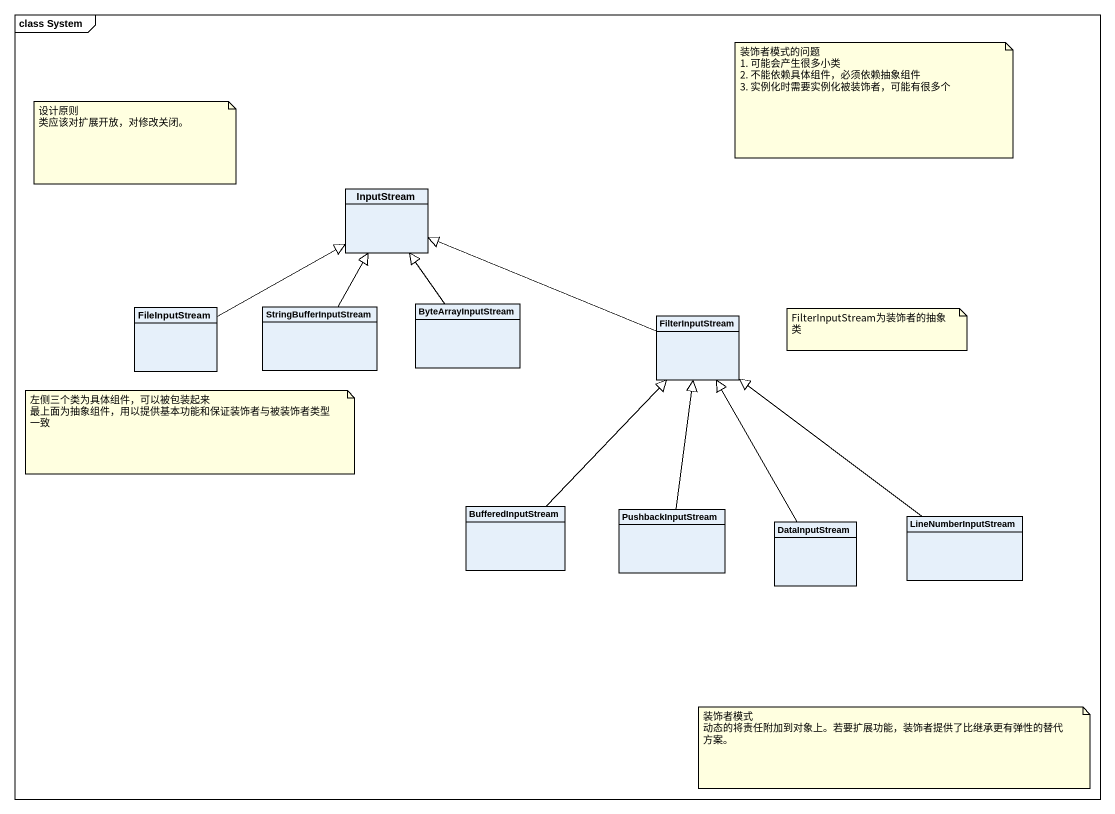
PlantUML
@startuml
mainframe class System
hide circle
hide empty members
class InputStream
class ByteArrayInputStream
class FileInputStream
class StringBufferInputStream
class FilterInputStream
class BufferedInputStream
class PushbackInputStream
class DataInputStream
class LineNumberInputStream
ByteArrayInputStream -up-|> InputStream
FileInputStream -right-|> InputStream
StringBufferInputStream -up-|> InputStream
FilterInputStream -left-|> InputStream
BufferedInputStream -up-|> FilterInputStream
PushbackInputStream -up-|> FilterInputStream
DataInputStream -up-|> FilterInputStream
LineNumberInputStream -up-|> FilterInputStream
note as N1
  装饰者模式的问题
  1. 可能会产生很多小类
  2. 不能依赖具体组件，必须依赖抽象组件
  3. 实例化时需要实例化被装饰者，可能有很多个
end note
note as N2
  设计原则
  类应该对扩展开放，对修改关闭。
end note
note as N3
  FilterInputStream为装饰者的抽象类
end note
note as N4
  左侧三个类为具体组件，可以被包装起来
  最上面为抽象组件，用以提供基本功能和保证装饰者与被装饰者类型一致
end note
note as N5
  装饰者模式
  动态的将责任附加到对象上。若要扩展功能，装饰者提供了比继承更有弹性的替代方案。
end note
@enduml
